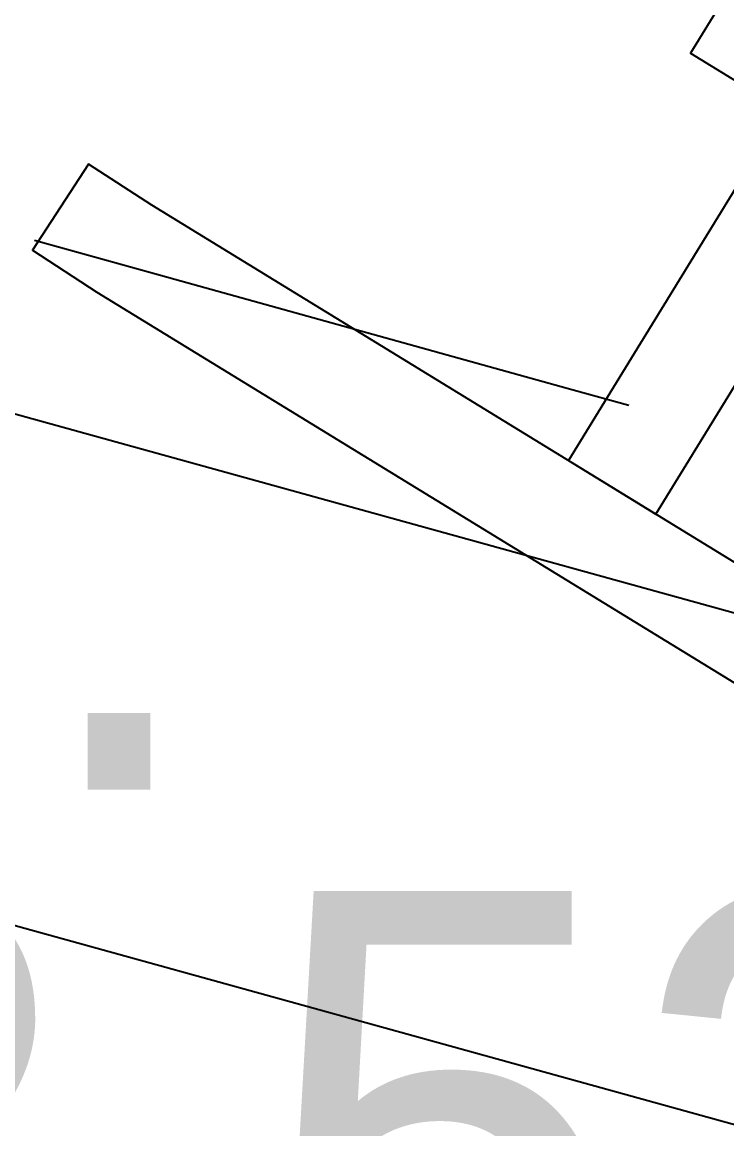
# Model space of a CAD drawing. Header units: metres. Extents: x -2743 to 126, y 13385 to 13916.
# Drawn here: x -1932.628 to -1930.915, y 13660.819 to 13663.511 of the extents above; entities that cross this region are included whole.
import ezdxf

# ---------------------------------------------------------------- set-up
doc = ezdxf.new("R2010")
doc.units = ezdxf.units.M
for name, color, linetype in [('output[1-12]_3_ДЖКХ-24_03233kl$0$Красные линии', 7, 'Continuous'), ('output[1-12]_3_ДЖКХ-24_03233tp$0$Горизонтали', 7, 'Continuous'), ('output[1-12]_3_ДЖКХ-24_03233up$0$Кабель электрический', 7, 'Continuous'), ('output[1-12]_3_ДЖКХ-24_03233up$0$Канализация самотёчная', 7, 'Continuous')]:
    doc.layers.add(name, color=color, linetype=linetype)

msp = doc.modelspace()

# ---------------------------------------------------------------- linework, layer by layer
at = {"layer": 'output[1-12]_3_ДЖКХ-24_03233kl$0$Красные линии'}
for points in [[(-1930.7776, 13663.297), (-1931.3004, 13662.4446), (-1931.0873, 13662.3139), (-1930.5645, 13663.1663), (-1930.3386, 13663.0278), (-1930.2079, 13663.2409), (-1930.8728, 13663.6487), (-1931.0035, 13663.4356), (-1930.7776, 13663.297)], [(-1932.4468, 13662.8543), (-1930.0459, 13661.3819), (-1929.9152, 13661.595), (-1932.3132, 13663.0657), (-1932.4671, 13663.1658), (-1932.6034, 13662.9563), (-1932.4468, 13662.8543)]]:
    msp.add_lwpolyline(points, close=True, dxfattribs=at)
at = {"layer": 'output[1-12]_3_ДЖКХ-24_03233up$0$Канализация самотёчная'}
for points in [[(-1947.8021, 13666.7537), (-1924.4158, 13660.2804)], [(-1940.2399, 13663.4153), (-1924.8518, 13659.1559)], [(-1932.5982, 13662.9809), (-1931.2885, 13662.6166), (-1931.1531, 13662.5788)]]:
    msp.add_lwpolyline(points, dxfattribs=at)

# ---------------------------------------------------------------- texts
at = {"layer": 'output[1-12]_3_ДЖКХ-24_03233tp$0$Горизонтали'}
msp.add_text('152.52', height=1.2, dxfattribs=at).set_placement((-1935.176, 13660.197))
at = {"layer": 'output[1-12]_3_ДЖКХ-24_03233up$0$Кабель электрический'}
msp.add_text('6тр.', height=1.2, dxfattribs=at).set_placement((-1935.1356, 13661.6435))

doc.saveas('drawing.dxf')
